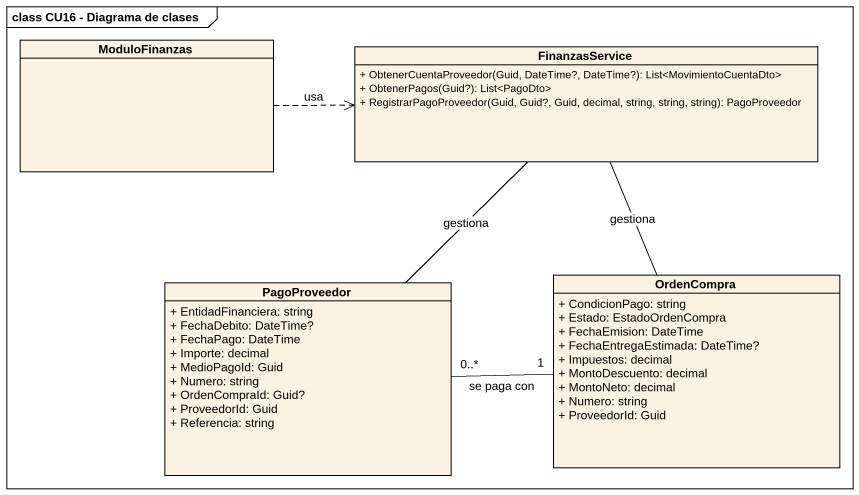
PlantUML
@startuml
mainframe class CU16 - Diagrama de clases
hide circle
hide empty members
skinparam classAttributeIconSize 0
class ModuloFinanzas
class FinanzasService {
  + ObtenerCuentaProveedor(Guid, DateTime?, DateTime?): List<MovimientoCuentaDto>
  + ObtenerPagos(Guid?): List<PagoDto>
  + RegistrarPagoProveedor(Guid, Guid?, Guid, decimal, string, string, string): PagoProveedor
}
class OrdenCompra {
  + CondicionPago: string
  + Estado: EstadoOrdenCompra
  + FechaEmision: DateTime
  + FechaEntregaEstimada: DateTime?
  + Impuestos: decimal
  + MontoDescuento: decimal
  + MontoNeto: decimal
  + Numero: string
  + ProveedorId: Guid
}
class PagoProveedor {
  + EntidadFinanciera: string
  + FechaDebito: DateTime?
  + FechaPago: DateTime
  + Importe: decimal
  + MedioPagoId: Guid
  + Numero: string
  + OrdenCompraId: Guid?
  + ProveedorId: Guid
  + Referencia: string
}
ModuloFinanzas .right.> FinanzasService : usa
FinanzasService -- OrdenCompra : gestiona
FinanzasService -- PagoProveedor : gestiona
OrdenCompra "1" -left- "0..*" PagoProveedor : se paga con
@enduml
